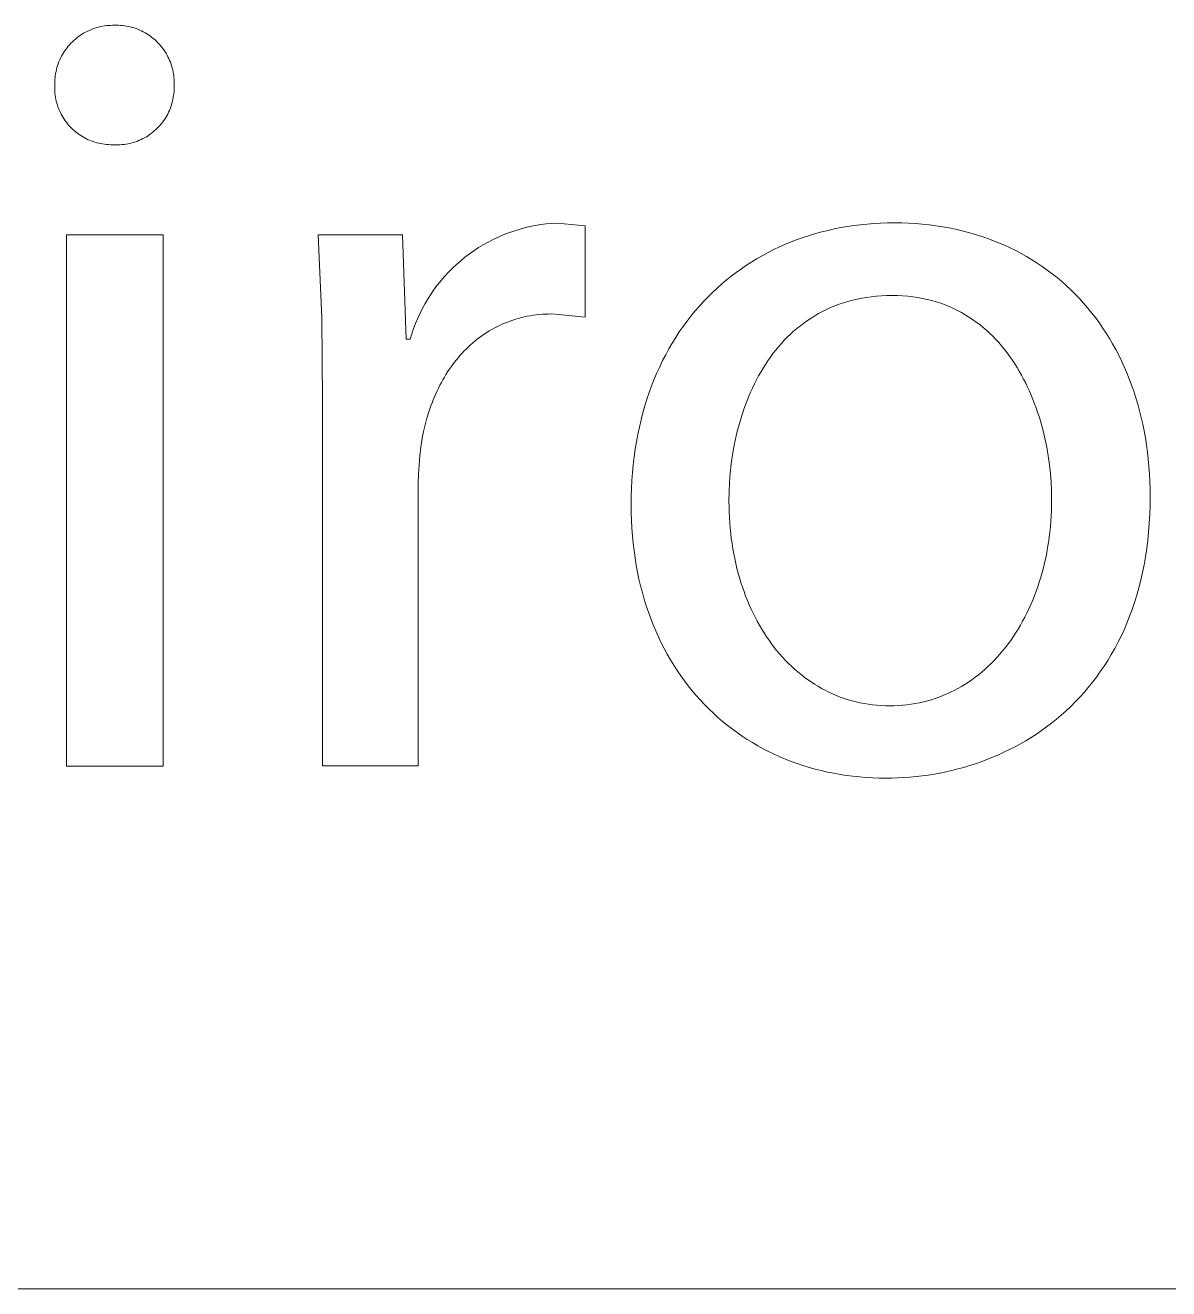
# Model space of a CAD drawing. Header units: millimetres. Extents: x -1283 to 2747, y -259 to 2557.
# Drawn here: x 1941.38 to 1983.43, y -258.7 to -212.26 of the extents above; entities that cross this region are included whole.
import ezdxf

# ---------------------------------------------------------------- set-up
doc = ezdxf.new("R2010")
doc.units = ezdxf.units.MM
doc.header["$MEASUREMENT"] = 0
doc.layers.add('Domyślny', color=7, linetype='Continuous', true_color=0x000000)

msp = doc.modelspace()

# ---------------------------------------------------------------- linework, layer by layer
at = {"layer": 'Domyślny', "color": 18, "lineweight": 15, "true_color": 0x000000}
for p, q in [((1943.282, -212.72), (1943.341, -212.675)), ((1943.341, -212.675), (1943.402, -212.632)), ((1943.402, -212.632), (1943.464, -212.592)), ((1943.464, -212.592), (1943.528, -212.553)), ((1943.528, -212.553), (1943.592, -212.517)), ((1943.592, -212.517), (1943.658, -212.482)), ((1943.658, -212.482), (1943.726, -212.451)), ((1943.726, -212.451), (1943.794, -212.421)), ((1943.794, -212.421), (1943.863, -212.394)), ((1943.863, -212.394), (1943.933, -212.369)), ((1943.933, -212.369), (1944.004, -212.347)), ((1944.004, -212.347), (1944.076, -212.327)), ((1944.076, -212.327), (1944.148, -212.31)), ((1944.148, -212.31), (1944.221, -212.295)), ((1944.221, -212.295), (1944.295, -212.283)), ((1944.295, -212.283), (1944.368, -212.273)), ((1944.368, -212.273), (1944.442, -212.266)), ((1944.442, -212.266), (1944.517, -212.262)), ((1944.517, -212.262), (1944.591, -212.26)), ((1944.591, -212.26), (1944.665, -212.26)), ((1944.665, -212.26), (1944.738, -212.259)), ((1944.738, -212.259), (1944.811, -212.26)), ((1944.811, -212.26), (1944.884, -212.264)), ((1944.884, -212.264), (1944.956, -212.27)), ((1944.956, -212.27), (1945.029, -212.279)), ((1945.029, -212.279), (1945.101, -212.29)), ((1945.101, -212.29), (1945.172, -212.303)), ((1945.172, -212.303), (1945.244, -212.319)), ((1945.244, -212.319), (1945.314, -212.338)), ((1945.314, -212.338), (1945.384, -212.359)), ((1945.384, -212.359), (1945.453, -212.382)), ((1945.453, -212.382), (1945.521, -212.408)), ((1945.521, -212.408), (1945.588, -212.436)), ((1945.588, -212.436), (1945.655, -212.466)), ((1945.655, -212.466), (1945.72, -212.499)), ((1945.72, -212.499), (1945.784, -212.534)), ((1945.784, -212.534), (1945.847, -212.571)), ((1945.847, -212.571), (1945.908, -212.61)), ((1945.908, -212.61), (1945.968, -212.651)), ((1945.968, -212.651), (1946.027, -212.695)), ((1946.027, -212.695), (1946.084, -212.74)), ((1942.829, -213.209), (1942.871, -213.148)), ((1942.871, -213.148), (1942.916, -213.089)), ((1942.916, -213.089), (1942.963, -213.031)), ((1942.963, -213.031), (1943.011, -212.974)), ((1943.011, -212.974), (1943.062, -212.92)), ((1943.062, -212.92), (1943.114, -212.867)), ((1943.114, -212.867), (1943.168, -212.816)), ((1943.168, -212.816), (1943.224, -212.767)), ((1943.224, -212.767), (1943.282, -212.72)), ((1946.084, -212.74), (1946.139, -212.787)), ((1946.139, -212.787), (1946.193, -212.836)), ((1946.193, -212.836), (1946.245, -212.887)), ((1946.245, -212.887), (1946.296, -212.94)), ((1946.296, -212.94), (1946.344, -212.994)), ((1946.344, -212.994), (1946.391, -213.05)), ((1946.391, -213.05), (1946.435, -213.108)), ((1946.435, -213.108), (1946.478, -213.167)), ((1942.593, -213.672), (1942.62, -213.602)), ((1942.62, -213.602), (1942.649, -213.534)), ((1942.649, -213.534), (1942.68, -213.467)), ((1942.68, -213.467), (1942.714, -213.4)), ((1942.714, -213.4), (1942.75, -213.335)), ((1942.75, -213.335), (1942.788, -213.272)), ((1942.788, -213.272), (1942.829, -213.209)), ((1946.478, -213.167), (1946.518, -213.228)), ((1946.518, -213.228), (1946.557, -213.29)), ((1946.557, -213.29), (1946.593, -213.353)), ((1946.593, -213.353), (1946.627, -213.417)), ((1946.627, -213.417), (1946.659, -213.483)), ((1946.659, -213.483), (1946.688, -213.55)), ((1946.688, -213.55), (1946.716, -213.617)), ((1946.716, -213.617), (1946.741, -213.686)), ((1942.485, -214.104), (1942.497, -214.031)), ((1942.497, -214.031), (1942.511, -213.958)), ((1942.511, -213.958), (1942.528, -213.885)), ((1942.528, -213.885), (1942.547, -213.813)), ((1942.547, -213.813), (1942.569, -213.742)), ((1942.569, -213.742), (1942.593, -213.672)), ((1946.741, -213.686), (1946.763, -213.755)), ((1946.763, -213.755), (1946.783, -213.825)), ((1946.783, -213.825), (1946.801, -213.896)), ((1946.801, -213.896), (1946.816, -213.967)), ((1946.816, -213.967), (1946.829, -214.039)), ((1946.829, -214.039), (1946.839, -214.111)), ((1942.463, -214.4), (1942.465, -214.326)), ((1942.464, -214.475), (1942.463, -214.4)), ((1942.463, -214.547), (1942.464, -214.475)), ((1942.464, -214.619), (1942.463, -214.547)), ((1942.465, -214.326), (1942.469, -214.252)), ((1942.469, -214.252), (1942.476, -214.178)), ((1942.476, -214.178), (1942.485, -214.104)), ((1946.839, -214.111), (1946.847, -214.183)), ((1946.847, -214.183), (1946.852, -214.256)), ((1946.852, -214.256), (1946.855, -214.329)), ((1946.855, -214.402), (1946.853, -214.475)), ((1946.853, -214.475), (1946.854, -214.547)), ((1946.854, -214.547), (1946.853, -214.62)), ((1946.855, -214.329), (1946.855, -214.402)), ((1942.467, -214.691), (1942.464, -214.619)), ((1942.473, -214.763), (1942.467, -214.691)), ((1942.482, -214.835), (1942.473, -214.763)), ((1942.493, -214.907), (1942.482, -214.835)), ((1942.506, -214.978), (1942.493, -214.907)), ((1942.522, -215.048), (1942.506, -214.978)), ((1946.811, -214.979), (1946.795, -215.049)), ((1946.824, -214.907), (1946.811, -214.979)), ((1946.835, -214.836), (1946.824, -214.907)), ((1946.844, -214.764), (1946.835, -214.836)), ((1946.85, -214.692), (1946.844, -214.764)), ((1946.853, -214.62), (1946.85, -214.692)), ((1942.54, -215.118), (1942.522, -215.048)), ((1942.561, -215.187), (1942.54, -215.118)), ((1942.584, -215.256), (1942.561, -215.187)), ((1942.609, -215.323), (1942.584, -215.256)), ((1942.637, -215.39), (1942.609, -215.323)), ((1942.667, -215.456), (1942.637, -215.39)), ((1942.699, -215.521), (1942.667, -215.456)), ((1946.649, -215.458), (1946.617, -215.522)), ((1946.679, -215.392), (1946.649, -215.458)), ((1946.707, -215.325), (1946.679, -215.392)), ((1946.732, -215.257), (1946.707, -215.325)), ((1946.756, -215.189), (1946.732, -215.257)), ((1946.776, -215.119), (1946.756, -215.189)), ((1946.795, -215.049), (1946.776, -215.119)), ((1942.734, -215.584), (1942.699, -215.521)), ((1942.771, -215.646), (1942.734, -215.584)), ((1942.809, -215.707), (1942.771, -215.646)), ((1942.85, -215.767), (1942.809, -215.707)), ((1942.893, -215.825), (1942.85, -215.767)), ((1942.938, -215.882), (1942.893, -215.825)), ((1942.985, -215.937), (1942.938, -215.882)), ((1943.033, -215.99), (1942.985, -215.937)), ((1946.331, -215.94), (1946.283, -215.993)), ((1946.378, -215.885), (1946.331, -215.94)), ((1946.423, -215.828), (1946.378, -215.885)), ((1946.466, -215.769), (1946.423, -215.828)), ((1946.507, -215.71), (1946.466, -215.769)), ((1946.546, -215.649), (1946.507, -215.71)), ((1946.582, -215.586), (1946.546, -215.649)), ((1946.617, -215.522), (1946.582, -215.586)), ((1943.084, -216.042), (1943.033, -215.99)), ((1943.136, -216.092), (1943.084, -216.042)), ((1943.19, -216.14), (1943.136, -216.092)), ((1943.245, -216.187), (1943.19, -216.14)), ((1943.302, -216.231), (1943.245, -216.187)), ((1943.361, -216.273), (1943.302, -216.231)), ((1943.421, -216.313), (1943.361, -216.273)), ((1943.482, -216.352), (1943.421, -216.313)), ((1943.545, -216.388), (1943.482, -216.352)), ((1943.609, -216.422), (1943.545, -216.388)), ((1945.77, -216.392), (1945.707, -216.426)), ((1945.833, -216.356), (1945.77, -216.392)), ((1945.895, -216.317), (1945.833, -216.356)), ((1945.955, -216.277), (1945.895, -216.317)), ((1946.013, -216.234), (1945.955, -216.277)), ((1946.07, -216.19), (1946.013, -216.234)), ((1946.126, -216.144), (1946.07, -216.19)), ((1946.18, -216.095), (1946.126, -216.144)), ((1946.232, -216.045), (1946.18, -216.095)), ((1946.283, -215.993), (1946.232, -216.045)), ((1943.674, -216.453), (1943.609, -216.422)), ((1943.74, -216.483), (1943.674, -216.453)), ((1943.807, -216.51), (1943.74, -216.483)), ((1943.875, -216.534), (1943.807, -216.51)), ((1943.943, -216.557), (1943.875, -216.534)), ((1944.013, -216.577), (1943.943, -216.557)), ((1944.083, -216.594), (1944.013, -216.577)), ((1944.154, -216.61), (1944.083, -216.594)), ((1944.225, -216.622), (1944.154, -216.61)), ((1944.296, -216.633), (1944.225, -216.622)), ((1944.368, -216.64), (1944.296, -216.633)), ((1944.44, -216.646), (1944.368, -216.64)), ((1944.512, -216.649), (1944.44, -216.646)), ((1944.585, -216.649), (1944.512, -216.649)), ((1944.657, -216.653), (1944.585, -216.649)), ((1944.729, -216.655), (1944.657, -216.653)), ((1944.802, -216.655), (1944.729, -216.655)), ((1944.874, -216.652), (1944.802, -216.655)), ((1944.946, -216.646), (1944.874, -216.652)), ((1945.018, -216.638), (1944.946, -216.646)), ((1945.09, -216.628), (1945.018, -216.638)), ((1945.161, -216.615), (1945.09, -216.628)), ((1945.232, -216.6), (1945.161, -216.615)), ((1945.302, -216.582), (1945.232, -216.6)), ((1945.372, -216.562), (1945.302, -216.582)), ((1945.44, -216.539), (1945.372, -216.562)), ((1945.508, -216.514), (1945.44, -216.539)), ((1945.575, -216.487), (1945.508, -216.514)), ((1945.642, -216.458), (1945.575, -216.487)), ((1945.707, -216.426), (1945.642, -216.458)), ((1959.733, -219.707), (1959.932, -219.66)), ((1959.932, -219.66), (1960.132, -219.62)), ((1960.132, -219.62), (1960.334, -219.586)), ((1960.334, -219.586), (1960.537, -219.56)), ((1960.537, -219.56), (1960.74, -219.541)), ((1960.74, -219.541), (1960.944, -219.529)), ((1960.944, -219.529), (1961.964, -219.636)), ((1961.964, -219.636), (1961.964, -222.991)), ((1971.371, -219.698), (1971.61, -219.657)), ((1971.61, -219.657), (1971.85, -219.621)), ((1971.85, -219.621), (1972.093, -219.59)), ((1972.093, -219.59), (1972.338, -219.565)), ((1972.338, -219.565), (1972.585, -219.546)), ((1972.585, -219.546), (1972.833, -219.532)), ((1972.833, -219.532), (1973.084, -219.524)), ((1973.084, -219.524), (1973.336, -219.521)), ((1973.336, -219.521), (1973.597, -219.524)), ((1973.597, -219.524), (1973.856, -219.533)), ((1973.856, -219.533), (1974.112, -219.548)), ((1974.112, -219.548), (1974.366, -219.568)), ((1974.366, -219.568), (1974.616, -219.595)), ((1974.616, -219.595), (1974.864, -219.627)), ((1974.864, -219.627), (1975.109, -219.664)), ((1942.894, -219.964), (1946.45, -219.964)), ((1942.894, -239.491), (1942.894, -219.964)), ((1946.45, -219.964), (1946.45, -239.491)), ((1952.28, -223.01), (1952.154, -219.958)), ((1952.154, -219.958), (1955.254, -219.958)), ((1955.254, -219.958), (1955.388, -223.797)), ((1958.584, -220.132), (1958.769, -220.045)), ((1958.769, -220.045), (1958.957, -219.964)), ((1958.957, -219.964), (1959.147, -219.89)), ((1959.147, -219.89), (1959.34, -219.822)), ((1959.34, -219.822), (1959.536, -219.761)), ((1959.536, -219.761), (1959.733, -219.707)), ((1969.767, -220.137), (1969.988, -220.058)), ((1969.988, -220.058), (1970.212, -219.985)), ((1970.212, -219.985), (1970.439, -219.917)), ((1970.439, -219.917), (1970.669, -219.854)), ((1970.669, -219.854), (1970.9, -219.797)), ((1970.9, -219.797), (1971.134, -219.745)), ((1971.134, -219.745), (1971.371, -219.698)), ((1975.109, -219.664), (1975.351, -219.708)), ((1975.351, -219.708), (1975.589, -219.757)), ((1975.589, -219.757), (1975.825, -219.811)), ((1975.825, -219.811), (1976.058, -219.871)), ((1976.058, -219.871), (1976.287, -219.937)), ((1976.287, -219.937), (1976.513, -220.008)), ((1976.513, -220.008), (1976.736, -220.084)), ((1976.736, -220.084), (1976.956, -220.165)), ((1957.712, -220.663), (1957.879, -220.545)), ((1957.879, -220.545), (1958.049, -220.433)), ((1958.049, -220.433), (1958.224, -220.326)), ((1958.224, -220.326), (1958.403, -220.226)), ((1958.403, -220.226), (1958.584, -220.132)), ((1968.701, -220.608), (1968.908, -220.503)), ((1968.908, -220.503), (1969.118, -220.404)), ((1969.118, -220.404), (1969.332, -220.31)), ((1969.332, -220.31), (1969.548, -220.221)), ((1969.548, -220.221), (1969.767, -220.137)), ((1976.956, -220.165), (1977.172, -220.252)), ((1977.172, -220.252), (1977.385, -220.343)), ((1977.385, -220.343), (1977.595, -220.44)), ((1977.595, -220.44), (1977.801, -220.542)), ((1977.801, -220.542), (1978.003, -220.649)), ((1957.088, -221.191), (1957.237, -221.051)), ((1957.237, -221.051), (1957.391, -220.916)), ((1957.391, -220.916), (1957.549, -220.787)), ((1957.549, -220.787), (1957.712, -220.663)), ((1967.903, -221.076), (1968.098, -220.952)), ((1968.098, -220.952), (1968.296, -220.832)), ((1968.296, -220.832), (1968.497, -220.717)), ((1968.497, -220.717), (1968.701, -220.608)), ((1978.003, -220.649), (1978.202, -220.761)), ((1978.202, -220.761), (1978.398, -220.878)), ((1978.398, -220.878), (1978.59, -221)), ((1978.59, -221), (1978.778, -221.127)), ((1956.672, -221.642), (1956.805, -221.487)), ((1956.805, -221.487), (1956.944, -221.336)), ((1956.944, -221.336), (1957.088, -221.191)), ((1967.159, -221.625), (1967.34, -221.48)), ((1967.34, -221.48), (1967.524, -221.341)), ((1967.524, -221.341), (1967.712, -221.206)), ((1967.712, -221.206), (1967.903, -221.076)), ((1978.778, -221.127), (1978.962, -221.258)), ((1978.962, -221.258), (1979.142, -221.394)), ((1979.142, -221.394), (1979.319, -221.535)), ((1956.305, -222.133), (1956.421, -221.965)), ((1956.421, -221.965), (1956.544, -221.801)), ((1956.544, -221.801), (1956.672, -221.642)), ((1966.64, -222.088), (1966.809, -221.929)), ((1966.809, -221.929), (1966.983, -221.774)), ((1966.983, -221.774), (1967.159, -221.625)), ((1979.319, -221.535), (1979.492, -221.68)), ((1979.492, -221.68), (1979.661, -221.83)), ((1979.661, -221.83), (1979.826, -221.985)), ((1979.826, -221.985), (1979.986, -222.144)), ((1956.089, -222.48), (1956.194, -222.305)), ((1956.194, -222.305), (1956.305, -222.133)), ((1966.155, -222.594), (1966.313, -222.421)), ((1966.313, -222.421), (1966.474, -222.252)), ((1966.474, -222.252), (1966.64, -222.088)), ((1971.628, -222.41), (1971.464, -222.46)), ((1971.795, -222.365), (1971.628, -222.41)), ((1971.966, -222.325), (1971.795, -222.365)), ((1972.14, -222.29), (1971.966, -222.325)), ((1972.317, -222.261), (1972.14, -222.29)), ((1972.498, -222.236), (1972.317, -222.261)), ((1972.682, -222.217), (1972.498, -222.236)), ((1972.87, -222.203), (1972.682, -222.217)), ((1973.061, -222.194), (1972.87, -222.203)), ((1973.255, -222.192), (1973.061, -222.194)), ((1973.45, -222.195), (1973.255, -222.192)), ((1973.642, -222.204), (1973.45, -222.195)), ((1973.829, -222.219), (1973.642, -222.204)), ((1974.013, -222.239), (1973.829, -222.219)), ((1974.194, -222.266), (1974.013, -222.239)), ((1974.37, -222.298), (1974.194, -222.266)), ((1974.544, -222.335), (1974.37, -222.298)), ((1974.713, -222.378), (1974.544, -222.335)), ((1974.879, -222.426), (1974.713, -222.378)), ((1975.042, -222.479), (1974.879, -222.426)), ((1979.986, -222.144), (1980.143, -222.307)), ((1980.143, -222.307), (1980.296, -222.475)), ((1955.813, -223.028), (1955.899, -222.842)), ((1955.899, -222.842), (1955.991, -222.66)), ((1955.991, -222.66), (1956.089, -222.48)), ((1960.169, -222.905), (1960.057, -222.92)), ((1960.281, -222.893), (1960.169, -222.905)), ((1960.395, -222.883), (1960.281, -222.893)), ((1960.51, -222.876), (1960.395, -222.883)), ((1960.626, -222.872), (1960.51, -222.876)), ((1960.743, -222.871), (1960.626, -222.872)), ((1961.964, -222.991), (1960.743, -222.871)), ((1965.853, -222.956), (1966.002, -222.773)), ((1966.002, -222.773), (1966.155, -222.594)), ((1970.551, -222.855), (1970.411, -222.936)), ((1970.695, -222.778), (1970.551, -222.855)), ((1970.842, -222.706), (1970.695, -222.778)), ((1970.993, -222.638), (1970.842, -222.706)), ((1971.147, -222.574), (1970.993, -222.638)), ((1971.304, -222.515), (1971.147, -222.574)), ((1971.464, -222.46), (1971.304, -222.515)), ((1975.201, -222.537), (1975.042, -222.479)), ((1975.356, -222.6), (1975.201, -222.537)), ((1975.508, -222.667), (1975.356, -222.6)), ((1975.657, -222.74), (1975.508, -222.667)), ((1975.802, -222.816), (1975.657, -222.74)), ((1975.944, -222.897), (1975.802, -222.816)), ((1976.082, -222.983), (1975.944, -222.897)), ((1980.296, -222.475), (1980.444, -222.647)), ((1980.444, -222.647), (1980.589, -222.824)), ((1980.589, -222.824), (1980.729, -223.004)), ((1952.315, -226.065), (1952.28, -223.01)), ((1955.661, -223.407), (1955.734, -223.216)), ((1955.734, -223.216), (1955.813, -223.028)), ((1958.718, -223.342), (1958.623, -223.391)), ((1958.813, -223.295), (1958.718, -223.342)), ((1958.91, -223.25), (1958.813, -223.295)), ((1959.008, -223.208), (1958.91, -223.25)), ((1959.107, -223.168), (1959.008, -223.208)), ((1959.208, -223.131), (1959.107, -223.168)), ((1959.31, -223.096), (1959.208, -223.131)), ((1959.413, -223.063), (1959.31, -223.096)), ((1959.517, -223.033), (1959.413, -223.063)), ((1959.623, -223.005), (1959.517, -223.033)), ((1959.73, -222.98), (1959.623, -223.005)), ((1959.838, -222.957), (1959.73, -222.98)), ((1959.947, -222.937), (1959.838, -222.957)), ((1960.057, -222.92), (1959.947, -222.937)), ((1965.43, -223.533), (1965.567, -223.336)), ((1965.567, -223.336), (1965.707, -223.143)), ((1965.707, -223.143), (1965.853, -222.956)), ((1969.881, -223.301), (1969.756, -223.401)), ((1970.008, -223.204), (1969.881, -223.301)), ((1970.139, -223.111), (1970.008, -223.204)), ((1970.273, -223.022), (1970.139, -223.111)), ((1970.411, -222.936), (1970.273, -223.022)), ((1976.217, -223.072), (1976.082, -222.983)), ((1976.348, -223.166), (1976.217, -223.072)), ((1976.477, -223.263), (1976.348, -223.166)), ((1976.602, -223.365), (1976.477, -223.263)), ((1976.723, -223.47), (1976.602, -223.365)), ((1980.729, -223.004), (1980.865, -223.189)), ((1980.865, -223.189), (1980.996, -223.378)), ((1980.996, -223.378), (1981.123, -223.571)), ((1955.388, -223.797), (1955.536, -223.797)), ((1955.536, -223.797), (1955.595, -223.601)), ((1955.595, -223.601), (1955.661, -223.407)), ((1958.002, -223.797), (1957.919, -223.864)), ((1958.087, -223.733), (1958.002, -223.797)), ((1958.173, -223.67), (1958.087, -223.733)), ((1958.26, -223.61), (1958.173, -223.67)), ((1958.349, -223.552), (1958.26, -223.61)), ((1958.439, -223.496), (1958.349, -223.552)), ((1958.531, -223.443), (1958.439, -223.496)), ((1958.623, -223.391), (1958.531, -223.443)), ((1965.171, -223.941), (1965.299, -223.734)), ((1965.299, -223.734), (1965.43, -223.533)), ((1969.29, -223.839), (1969.182, -223.957)), ((1969.402, -223.725), (1969.29, -223.839)), ((1969.517, -223.613), (1969.402, -223.725)), ((1969.635, -223.506), (1969.517, -223.613)), ((1969.756, -223.401), (1969.635, -223.506)), ((1976.842, -223.578), (1976.723, -223.47)), ((1976.957, -223.691), (1976.842, -223.578)), ((1977.069, -223.806), (1976.957, -223.691)), ((1977.177, -223.925), (1977.069, -223.806)), ((1981.123, -223.571), (1981.246, -223.768)), ((1981.246, -223.768), (1981.364, -223.969)), ((1957.451, -224.306), (1957.378, -224.386)), ((1957.525, -224.227), (1957.451, -224.306)), ((1957.601, -224.151), (1957.525, -224.227)), ((1957.678, -224.076), (1957.601, -224.151)), ((1957.757, -224.003), (1957.678, -224.076)), ((1957.837, -223.933), (1957.757, -224.003)), ((1957.919, -223.864), (1957.837, -223.933)), ((1964.93, -224.367), (1965.048, -224.152)), ((1965.048, -224.152), (1965.171, -223.941)), ((1968.974, -224.202), (1968.875, -224.329)), ((1969.076, -224.078), (1968.974, -224.202)), ((1969.182, -223.957), (1969.076, -224.078)), ((1977.283, -224.046), (1977.177, -223.925)), ((1977.385, -224.171), (1977.283, -224.046)), ((1977.484, -224.299), (1977.385, -224.171)), ((1977.58, -224.429), (1977.484, -224.299)), ((1981.364, -223.969), (1981.478, -224.174)), ((1981.478, -224.174), (1981.587, -224.383)), ((1957.102, -224.727), (1957.037, -224.816)), ((1957.169, -224.639), (1957.102, -224.727)), ((1957.237, -224.553), (1957.169, -224.639)), ((1957.307, -224.469), (1957.237, -224.553)), ((1957.378, -224.386), (1957.307, -224.469)), ((1964.708, -224.811), (1964.817, -224.587)), ((1964.817, -224.587), (1964.93, -224.367)), ((1968.595, -224.728), (1968.508, -224.866)), ((1968.685, -224.592), (1968.595, -224.728)), ((1968.778, -224.459), (1968.685, -224.592)), ((1968.875, -224.329), (1968.778, -224.459)), ((1977.673, -224.562), (1977.58, -224.429)), ((1977.763, -224.698), (1977.673, -224.562)), ((1977.849, -224.836), (1977.763, -224.698)), ((1981.587, -224.383), (1981.691, -224.595)), ((1981.691, -224.595), (1981.791, -224.812)), ((1956.792, -225.192), (1956.735, -225.29)), ((1956.851, -225.095), (1956.792, -225.192)), ((1956.911, -225.001), (1956.851, -225.095)), ((1956.973, -224.908), (1956.911, -225.001)), ((1957.037, -224.816), (1956.973, -224.908)), ((1964.506, -225.273), (1964.605, -225.04)), ((1964.605, -225.04), (1964.708, -224.811)), ((1968.344, -225.149), (1968.266, -225.295)), ((1968.425, -225.006), (1968.344, -225.149)), ((1968.508, -224.866), (1968.425, -225.006)), ((1977.933, -224.976), (1977.849, -224.836)), ((1978.014, -225.119), (1977.933, -224.976)), ((1978.091, -225.263), (1978.014, -225.119)), ((1981.791, -224.812), (1981.886, -225.032)), ((1981.886, -225.032), (1981.977, -225.255)), ((1956.524, -225.698), (1956.475, -225.804)), ((1956.574, -225.594), (1956.524, -225.698)), ((1956.626, -225.491), (1956.574, -225.594)), ((1956.68, -225.39), (1956.626, -225.491)), ((1956.735, -225.29), (1956.68, -225.39)), ((1964.324, -225.753), (1964.413, -225.511)), ((1964.413, -225.511), (1964.506, -225.273)), ((1968.119, -225.592), (1968.05, -225.744)), ((1968.191, -225.442), (1968.119, -225.592)), ((1968.266, -225.295), (1968.191, -225.442)), ((1978.166, -225.41), (1978.091, -225.263)), ((1978.237, -225.558), (1978.166, -225.41)), ((1978.306, -225.708), (1978.237, -225.558)), ((1981.977, -225.255), (1982.062, -225.483)), ((1982.062, -225.483), (1982.143, -225.714)), ((1952.315, -239.485), (1952.315, -226.065)), ((1956.339, -226.131), (1956.298, -226.243)), ((1956.383, -226.021), (1956.339, -226.131)), ((1956.428, -225.912), (1956.383, -226.021)), ((1956.475, -225.804), (1956.428, -225.912)), ((1964.163, -226.25), (1964.241, -226)), ((1964.241, -226), (1964.324, -225.753)), ((1967.921, -226.053), (1967.861, -226.211)), ((1967.984, -225.898), (1967.921, -226.053)), ((1968.05, -225.744), (1967.984, -225.898)), ((1978.372, -225.86), (1978.306, -225.708)), ((1978.435, -226.013), (1978.372, -225.86)), ((1978.495, -226.168), (1978.435, -226.013)), ((1982.143, -225.714), (1982.219, -225.948)), ((1982.219, -225.948), (1982.29, -226.186)), ((1956.219, -226.471), (1956.148, -226.704)), ((1956.258, -226.356), (1956.219, -226.471)), ((1956.298, -226.243), (1956.258, -226.356)), ((1964.023, -226.765), (1964.09, -226.506)), ((1964.09, -226.506), (1964.163, -226.25)), ((1967.75, -226.531), (1967.699, -226.693)), ((1967.804, -226.37), (1967.75, -226.531)), ((1967.861, -226.211), (1967.804, -226.37)), ((1978.552, -226.324), (1978.495, -226.168)), ((1978.606, -226.48), (1978.552, -226.324)), ((1978.657, -226.638), (1978.606, -226.48)), ((1982.29, -226.186), (1982.356, -226.428)), ((1982.356, -226.428), (1982.417, -226.672)), ((1956.084, -226.942), (1956.028, -227.186)), ((1956.148, -226.704), (1956.084, -226.942)), ((1963.905, -227.297), (1963.961, -227.029)), ((1963.961, -227.029), (1964.023, -226.765)), ((1967.605, -227.021), (1967.562, -227.187)), ((1967.65, -226.856), (1967.605, -227.021)), ((1967.699, -226.693), (1967.65, -226.856)), ((1978.706, -226.797), (1978.657, -226.638)), ((1978.794, -227.117), (1978.706, -226.797)), ((1982.417, -226.672), (1982.473, -226.92)), ((1982.473, -226.92), (1982.524, -227.172)), ((1955.979, -227.434), (1955.931, -227.762)), ((1956.028, -227.186), (1955.979, -227.434)), ((1963.854, -227.569), (1963.905, -227.297)), ((1967.522, -227.354), (1967.451, -227.692)), ((1967.562, -227.187), (1967.522, -227.354)), ((1978.872, -227.44), (1978.794, -227.117)), ((1978.939, -227.763), (1978.872, -227.44)), ((1982.524, -227.172), (1982.569, -227.426)), ((1982.569, -227.426), (1982.61, -227.684)), ((1955.931, -227.762), (1955.892, -228.091)), ((1963.77, -228.126), (1963.809, -227.845)), ((1963.809, -227.845), (1963.854, -227.569)), ((1967.451, -227.692), (1967.391, -228.033)), ((1978.995, -228.087), (1978.939, -227.763)), ((1982.61, -227.684), (1982.645, -227.945)), ((1982.645, -227.945), (1982.675, -228.209)), ((1955.862, -228.422), (1955.842, -228.753)), ((1955.892, -228.091), (1955.862, -228.422)), ((1963.709, -228.699), (1963.736, -228.41)), ((1963.736, -228.41), (1963.77, -228.126)), ((1967.342, -228.376), (1967.304, -228.721)), ((1967.391, -228.033), (1967.342, -228.376)), ((1979.04, -228.411), (1978.995, -228.087)), ((1979.075, -228.733), (1979.04, -228.411)), ((1982.675, -228.209), (1982.699, -228.476)), ((1982.699, -228.476), (1982.719, -228.746)), ((1955.842, -228.753), (1955.831, -229.084)), ((1963.687, -228.992), (1963.709, -228.699)), ((1967.304, -228.721), (1967.277, -229.068)), ((1979.1, -229.052), (1979.075, -228.733)), ((1982.719, -228.746), (1982.732, -229.019)), ((1955.831, -229.084), (1955.831, -239.485)), ((1963.663, -229.59), (1963.672, -229.289)), ((1963.672, -229.289), (1963.687, -228.992)), ((1967.261, -229.414), (1967.256, -229.761)), ((1967.277, -229.068), (1967.261, -229.414)), ((1979.115, -229.368), (1979.1, -229.052)), ((1979.12, -229.68), (1979.115, -229.368)), ((1982.732, -229.019), (1982.741, -229.294)), ((1982.741, -229.294), (1982.743, -229.573)), ((1963.659, -229.895), (1963.663, -229.59)), ((1967.256, -229.761), (1967.258, -229.961)), ((1979.118, -229.886), (1979.12, -229.68)), ((1982.743, -229.573), (1982.74, -229.908)), ((1963.662, -230.183), (1963.659, -229.895)), ((1963.671, -230.467), (1963.662, -230.183)), ((1967.258, -229.961), (1967.263, -230.159)), ((1967.263, -230.159), (1967.272, -230.356)), ((1979.09, -230.491), (1979.103, -230.291)), ((1979.103, -230.291), (1979.113, -230.089)), ((1979.113, -230.089), (1979.118, -229.886)), ((1982.729, -230.237), (1982.711, -230.56)), ((1982.74, -229.908), (1982.729, -230.237)), ((1963.686, -230.748), (1963.671, -230.467)), ((1963.707, -231.025), (1963.686, -230.748)), ((1967.272, -230.356), (1967.285, -230.551)), ((1967.285, -230.551), (1967.301, -230.744)), ((1967.301, -230.744), (1967.32, -230.935)), ((1979.054, -230.885), (1979.074, -230.689)), ((1979.074, -230.689), (1979.09, -230.491)), ((1982.711, -230.56), (1982.686, -230.877)), ((1963.733, -231.299), (1963.707, -231.025)), ((1967.32, -230.935), (1967.343, -231.125)), ((1967.343, -231.125), (1967.369, -231.313)), ((1978.973, -231.46), (1979.004, -231.27)), ((1979.004, -231.27), (1979.031, -231.079)), ((1979.031, -231.079), (1979.054, -230.885)), ((1982.654, -231.188), (1982.616, -231.494)), ((1982.686, -230.877), (1982.654, -231.188)), ((1963.765, -231.569), (1963.733, -231.299)), ((1963.802, -231.836), (1963.765, -231.569)), ((1967.369, -231.313), (1967.398, -231.499)), ((1967.398, -231.499), (1967.431, -231.683)), ((1967.431, -231.683), (1967.467, -231.864)), ((1978.903, -231.833), (1978.94, -231.648)), ((1978.94, -231.648), (1978.973, -231.46)), ((1982.616, -231.494), (1982.571, -231.793)), ((1963.845, -232.099), (1963.802, -231.836)), ((1963.893, -232.358), (1963.845, -232.099)), ((1967.467, -231.864), (1967.507, -232.044)), ((1967.507, -232.044), (1967.549, -232.222)), ((1978.772, -232.375), (1978.819, -232.197)), ((1978.819, -232.197), (1978.862, -232.016)), ((1978.862, -232.016), (1978.903, -231.833)), ((1982.519, -232.087), (1982.461, -232.375)), ((1982.571, -231.793), (1982.519, -232.087)), ((1963.947, -232.614), (1963.893, -232.358)), ((1964.006, -232.866), (1963.947, -232.614)), ((1967.549, -232.222), (1967.595, -232.397)), ((1967.595, -232.397), (1967.644, -232.57)), ((1967.644, -232.57), (1967.696, -232.741)), ((1978.668, -232.724), (1978.722, -232.551)), ((1978.722, -232.551), (1978.772, -232.375)), ((1982.397, -232.658), (1982.327, -232.934)), ((1982.461, -232.375), (1982.397, -232.658)), ((1964.071, -233.114), (1964.006, -232.866)), ((1964.14, -233.358), (1964.071, -233.114)), ((1967.696, -232.741), (1967.751, -232.91)), ((1967.751, -232.91), (1967.809, -233.076)), ((1967.809, -233.076), (1967.87, -233.24)), ((1978.49, -233.229), (1978.553, -233.064)), ((1978.553, -233.064), (1978.612, -232.895)), ((1978.612, -232.895), (1978.668, -232.724)), ((1982.327, -232.934), (1982.25, -233.205)), ((1964.215, -233.599), (1964.14, -233.358)), ((1967.87, -233.24), (1967.934, -233.401)), ((1967.934, -233.401), (1968.001, -233.56)), ((1968.001, -233.56), (1968.071, -233.716)), ((1978.285, -233.711), (1978.357, -233.553)), ((1978.357, -233.553), (1978.425, -233.393)), ((1978.425, -233.393), (1978.49, -233.229)), ((1982.168, -233.47), (1982.08, -233.73)), ((1982.25, -233.205), (1982.168, -233.47)), ((1964.295, -233.835), (1964.215, -233.599)), ((1964.38, -234.068), (1964.295, -233.835)), ((1968.071, -233.716), (1968.144, -233.869)), ((1968.144, -233.869), (1968.219, -234.02)), ((1968.219, -234.02), (1968.298, -234.168)), ((1978.054, -234.168), (1978.134, -234.018)), ((1978.134, -234.018), (1978.211, -233.866)), ((1978.211, -233.866), (1978.285, -233.711)), ((1981.987, -233.984), (1981.888, -234.232)), ((1982.08, -233.73), (1981.987, -233.984)), ((1964.469, -234.297), (1964.38, -234.068)), ((1964.564, -234.521), (1964.469, -234.297)), ((1964.663, -234.742), (1964.564, -234.521)), ((1968.298, -234.168), (1968.379, -234.313)), ((1968.379, -234.313), (1968.463, -234.456)), ((1968.463, -234.456), (1968.549, -234.596)), ((1977.798, -234.598), (1977.886, -234.457)), ((1977.886, -234.457), (1977.972, -234.314)), ((1977.972, -234.314), (1978.054, -234.168)), ((1981.783, -234.475), (1981.673, -234.712)), ((1981.888, -234.232), (1981.783, -234.475)), ((1964.767, -234.959), (1964.663, -234.742)), ((1964.876, -235.171), (1964.767, -234.959)), ((1968.549, -234.596), (1968.639, -234.732)), ((1968.639, -234.732), (1968.73, -234.866)), ((1968.73, -234.866), (1968.825, -234.996)), ((1977.519, -235.001), (1977.615, -234.87)), ((1977.615, -234.87), (1977.708, -234.735)), ((1977.708, -234.735), (1977.798, -234.598)), ((1981.559, -234.943), (1981.439, -235.169)), ((1981.673, -234.712), (1981.559, -234.943)), ((1964.989, -235.38), (1964.876, -235.171)), ((1965.107, -235.584), (1964.989, -235.38)), ((1968.825, -234.996), (1968.922, -235.124)), ((1968.922, -235.124), (1969.022, -235.248)), ((1969.022, -235.248), (1969.124, -235.37)), ((1969.124, -235.37), (1969.228, -235.488)), ((1977.111, -235.494), (1977.217, -235.375)), ((1977.217, -235.375), (1977.32, -235.254)), ((1977.32, -235.254), (1977.421, -235.129)), ((1977.421, -235.129), (1977.519, -235.001)), ((1981.314, -235.39), (1981.184, -235.605)), ((1981.439, -235.169), (1981.314, -235.39)), ((1965.229, -235.784), (1965.107, -235.584)), ((1965.356, -235.98), (1965.229, -235.784)), ((1969.228, -235.488), (1969.335, -235.602)), ((1969.335, -235.602), (1969.444, -235.714)), ((1969.444, -235.714), (1969.556, -235.822)), ((1969.556, -235.822), (1969.67, -235.926)), ((1976.665, -235.933), (1976.78, -235.828)), ((1976.78, -235.828), (1976.893, -235.72)), ((1976.893, -235.72), (1977.003, -235.609)), ((1977.003, -235.609), (1977.111, -235.494)), ((1981.05, -235.814), (1980.911, -236.018)), ((1981.184, -235.605), (1981.05, -235.814)), ((1965.487, -236.172), (1965.356, -235.98)), ((1965.622, -236.359), (1965.487, -236.172)), ((1965.762, -236.542), (1965.622, -236.359)), ((1969.67, -235.926), (1969.786, -236.027)), ((1969.786, -236.027), (1969.905, -236.125)), ((1969.905, -236.125), (1970.026, -236.219)), ((1970.026, -236.219), (1970.148, -236.309)), ((1970.148, -236.309), (1970.274, -236.396)), ((1976.058, -236.401), (1976.184, -236.315)), ((1976.184, -236.315), (1976.307, -236.225)), ((1976.307, -236.225), (1976.429, -236.131)), ((1976.429, -236.131), (1976.548, -236.034)), ((1976.548, -236.034), (1976.665, -235.933)), ((1980.768, -236.217), (1980.62, -236.41)), ((1980.911, -236.018), (1980.768, -236.217)), ((1965.905, -236.72), (1965.762, -236.542)), ((1966.053, -236.894), (1965.905, -236.72)), ((1970.274, -236.396), (1970.401, -236.478)), ((1970.401, -236.478), (1970.53, -236.557)), ((1970.53, -236.557), (1970.661, -236.633)), ((1970.661, -236.633), (1970.795, -236.704)), ((1970.795, -236.704), (1970.93, -236.771)), ((1970.93, -236.771), (1971.067, -236.835)), ((1971.067, -236.835), (1971.207, -236.894)), ((1975.125, -236.898), (1975.264, -236.839)), ((1975.264, -236.839), (1975.401, -236.776)), ((1975.401, -236.776), (1975.536, -236.708)), ((1975.536, -236.708), (1975.669, -236.637)), ((1975.669, -236.637), (1975.801, -236.563)), ((1975.801, -236.563), (1975.93, -236.484)), ((1975.93, -236.484), (1976.058, -236.401)), ((1980.313, -236.78), (1980.153, -236.957)), ((1980.469, -236.598), (1980.313, -236.78)), ((1980.62, -236.41), (1980.469, -236.598)), ((1966.205, -237.064), (1966.053, -236.894)), ((1966.36, -237.229), (1966.205, -237.064)), ((1966.52, -237.39), (1966.36, -237.229)), ((1971.207, -236.894), (1971.348, -236.95)), ((1971.348, -236.95), (1971.491, -237.001)), ((1971.491, -237.001), (1971.635, -237.048)), ((1971.635, -237.048), (1971.782, -237.091)), ((1971.782, -237.091), (1971.93, -237.129)), ((1971.93, -237.129), (1972.08, -237.163)), ((1972.08, -237.163), (1972.232, -237.193)), ((1972.232, -237.193), (1972.385, -237.218)), ((1972.385, -237.218), (1972.54, -237.239)), ((1972.54, -237.239), (1972.696, -237.255)), ((1972.696, -237.255), (1972.854, -237.267)), ((1972.854, -237.267), (1973.014, -237.274)), ((1973.014, -237.274), (1973.175, -237.276)), ((1973.175, -237.276), (1973.333, -237.274)), ((1973.333, -237.274), (1973.49, -237.267)), ((1973.49, -237.267), (1973.646, -237.255)), ((1973.646, -237.255), (1973.801, -237.239)), ((1973.801, -237.239), (1973.954, -237.219)), ((1973.954, -237.219), (1974.106, -237.194)), ((1974.106, -237.194), (1974.256, -237.164)), ((1974.256, -237.164), (1974.405, -237.13)), ((1974.405, -237.13), (1974.552, -237.092)), ((1974.552, -237.092), (1974.698, -237.05)), ((1974.698, -237.05), (1974.842, -237.003)), ((1974.842, -237.003), (1974.984, -236.953)), ((1974.984, -236.953), (1975.125, -236.898)), ((1979.822, -237.295), (1979.652, -237.456)), ((1979.99, -237.128), (1979.822, -237.295)), ((1980.153, -236.957), (1979.99, -237.128)), ((1966.683, -237.546), (1966.52, -237.39)), ((1966.85, -237.698), (1966.683, -237.546)), ((1967.021, -237.845), (1966.85, -237.698)), ((1979.3, -237.762), (1979.119, -237.907)), ((1979.477, -237.612), (1979.3, -237.762)), ((1979.652, -237.456), (1979.477, -237.612)), ((1967.195, -237.987), (1967.021, -237.845)), ((1967.373, -238.124), (1967.195, -237.987)), ((1967.555, -238.257), (1967.373, -238.124)), ((1978.748, -238.182), (1978.559, -238.312)), ((1978.935, -238.047), (1978.748, -238.182)), ((1979.119, -237.907), (1978.935, -238.047)), ((1967.739, -238.385), (1967.555, -238.257)), ((1967.927, -238.508), (1967.739, -238.385)), ((1968.119, -238.627), (1967.927, -238.508)), ((1968.313, -238.74), (1968.119, -238.627)), ((1977.974, -238.67), (1977.774, -238.779)), ((1978.171, -238.556), (1977.974, -238.67)), ((1978.366, -238.436), (1978.171, -238.556)), ((1978.559, -238.312), (1978.366, -238.436)), ((1968.511, -238.849), (1968.313, -238.74)), ((1968.712, -238.952), (1968.511, -238.849)), ((1968.916, -239.051), (1968.712, -238.952)), ((1969.123, -239.145), (1968.916, -239.051)), ((1969.333, -239.233), (1969.123, -239.145)), ((1976.954, -239.165), (1976.744, -239.249)), ((1977.162, -239.076), (1976.954, -239.165)), ((1977.368, -238.982), (1977.162, -239.076)), ((1977.572, -238.883), (1977.368, -238.982)), ((1977.774, -238.779), (1977.572, -238.883)), ((1946.45, -239.491), (1942.894, -239.491)), ((1955.831, -239.485), (1952.315, -239.485)), ((1969.545, -239.317), (1969.333, -239.233)), ((1969.76, -239.395), (1969.545, -239.317)), ((1969.978, -239.468), (1969.76, -239.395)), ((1970.199, -239.536), (1969.978, -239.468)), ((1970.422, -239.599), (1970.199, -239.536)), ((1970.648, -239.656), (1970.422, -239.599)), ((1975.673, -239.595), (1975.455, -239.65)), ((1975.89, -239.536), (1975.673, -239.595)), ((1976.105, -239.471), (1975.89, -239.536)), ((1976.32, -239.402), (1976.105, -239.471)), ((1976.532, -239.328), (1976.32, -239.402)), ((1976.744, -239.249), (1976.532, -239.328)), ((1970.876, -239.709), (1970.648, -239.656)), ((1971.106, -239.755), (1970.876, -239.709)), ((1971.339, -239.797), (1971.106, -239.755)), ((1971.574, -239.833), (1971.339, -239.797)), ((1971.811, -239.864), (1971.574, -239.833)), ((1972.05, -239.889), (1971.811, -239.864)), ((1972.292, -239.908), (1972.05, -239.889)), ((1972.535, -239.922), (1972.292, -239.908)), ((1972.78, -239.931), (1972.535, -239.922)), ((1973.027, -239.934), (1972.78, -239.931)), ((1973.248, -239.931), (1973.027, -239.934)), ((1973.469, -239.924), (1973.248, -239.931)), ((1973.691, -239.913), (1973.469, -239.924)), ((1973.912, -239.896), (1973.691, -239.913)), ((1974.134, -239.875), (1973.912, -239.896)), ((1974.355, -239.85), (1974.134, -239.875)), ((1974.576, -239.819), (1974.355, -239.85)), ((1974.797, -239.784), (1974.576, -239.819)), ((1975.017, -239.744), (1974.797, -239.784)), ((1975.236, -239.699), (1975.017, -239.744)), ((1975.455, -239.65), (1975.236, -239.699)), ((2743.172, -258.7), (-1283.244, -258.7)), ((2743.172, -258.7), (1223.936, -258.7))]:
    msp.add_line(p, q, dxfattribs=at)

doc.saveas('drawing.dxf')
